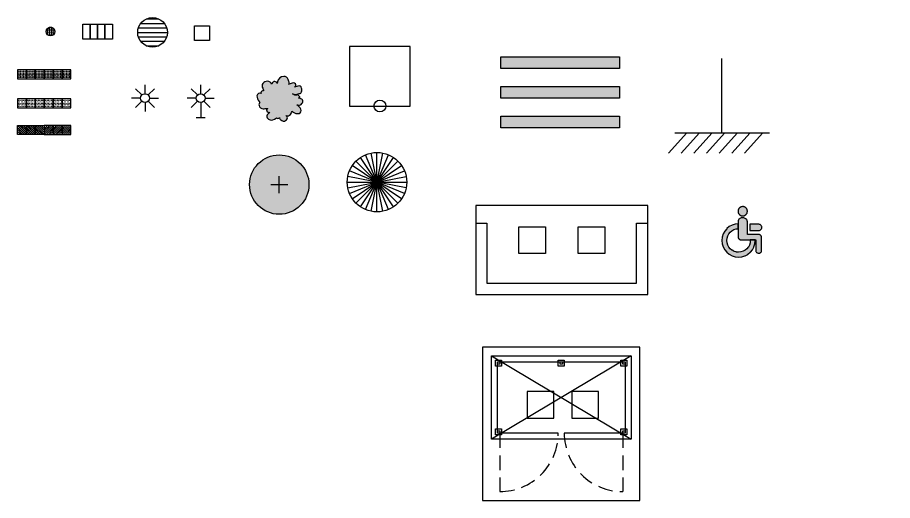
# Model space of a CAD drawing. Header units: millimetres. Extents: x -343 to 256, y -115 to 176.
# Drawn here: x 39.1 to 68.57, y 54.19 to 70.46 of the extents above; entities that cross this region are included whole.
import ezdxf

# ---------------------------------------------------------------- set-up
doc = ezdxf.new("R2010")
doc.units = ezdxf.units.MM
doc.linetypes.add('DASHED', pattern=[0.75, 0.5, -0.25])

# ---------------------------------------------------------------- blocks, each defined once
blk = doc.blocks.new('*U26')
at = {"color": 0, "linetype": 'ByBlock', "lineweight": -2}
for points in [[(-0.25, -0.25), (-0.5, -0.25), (-0.5, 0.25), (-0.25, 0.25)], [(0, -0.25), (-0.25, -0.25), (-0.25, 0.25), (0, 0.25)], [(0.25, -0.25), (0, -0.25), (0, 0.25), (0.25, 0.25)], [(0.5, -0.25), (0.25, -0.25), (0.25, 0.25), (0.5, 0.25)]]:
    blk.add_lwpolyline(points, close=True, dxfattribs=at)
blk = doc.blocks.new('*U30')
at = {"color": 0, "linetype": 'Continuous', "lineweight": -2}
blk.add_line((0, -0.15), (0, 0.15), dxfattribs=at)
blk = doc.blocks.new('*U31')
at = {"color": 0, "linetype": 'ByBlock', "lineweight": -2, "transparency": 16777216}
for p, rotation in [((114205.15, 632600.383), 45.00000000000001), ((114205.574, 632600.383), 315), ((114205.062, 632600.17), 90), ((114205.15, 632599.958), 135), ((114205.362, 632599.87), 180), ((114205.574, 632599.958), 225), ((114205.662, 632600.17), 270)]:
    blk.add_blockref('*U30', p, dxfattribs=dict(at, rotation=rotation))
blk.add_blockref('*U30', (114205.362, 632600.47), dxfattribs=at)
blk = doc.blocks.new('светильник')
at = {"color": 0, "linetype": 'Continuous', "lineweight": -2}
blk.add_circle((0, 0), 0.15, dxfattribs=at)
blk.add_blockref('*U31', (-114205.362, -632600.17), dxfattribs=at)
blk = doc.blocks.new('*U32')
at = {"color": 0, "linetype": 'Continuous', "lineweight": -2}
blk.add_line((0, -0.15), (0, 0.15), dxfattribs=at)
blk = doc.blocks.new('*U33')
at = {"color": 0, "linetype": 'ByBlock', "lineweight": -2, "transparency": 16777216}
for p, rotation in [((114205.15, 632600.383), 45.00000000000001), ((114205.574, 632600.383), 315), ((114205.062, 632600.17), 90), ((114205.15, 632599.958), 135), ((114205.362, 632599.87), 180), ((114205.574, 632599.958), 225), ((114205.662, 632600.17), 270)]:
    blk.add_blockref('*U32', p, dxfattribs=dict(at, rotation=rotation))
blk.add_blockref('*U32', (114205.362, 632600.47), dxfattribs=at)
blk = doc.blocks.new('светильник на опоре')
at = {"color": 0, "linetype": 'Continuous', "lineweight": -2}
for p, q in [((0, 0.5), (0, 0)), ((-0.15, 0), (0.15, 0))]:
    blk.add_line(p, q, dxfattribs=at)
blk.add_circle((0, 0.65), 0.15, dxfattribs=at)
blk.add_blockref('*U33', (-114205.362, -632599.52), dxfattribs=at)
blk = doc.blocks.new('*U140')
at = {"linetype": 'Continuous', "lineweight": -2}
h = blk.add_hatch(color=0, dxfattribs=at)
h.dxf.hatch_style = 1
h.paths.add_polyline_path([(0, 2.4), (4, 2.4), (4, 2), (0, 2)])
h = blk.add_hatch(color=0, dxfattribs=at)
h.dxf.hatch_style = 1
h.paths.add_polyline_path([(0, 1.4), (4, 1.4), (4, 1), (0, 1)])
h = blk.add_hatch(color=0, dxfattribs=at)
h.dxf.hatch_style = 1
h.paths.add_polyline_path([(0, 0.4), (4, 0.4), (4, 0), (0, 0)])
at = {"color": 0, "linetype": 'Continuous', "lineweight": -2}
for points in [[(0, 2.4), (4, 2.4), (4, 2), (0, 2)], [(0, 1.4), (4, 1.4), (4, 1), (0, 1)], [(0, 0.4), (4, 0.4), (4, 0), (0, 0)]]:
    blk.add_lwpolyline(points, close=True, dxfattribs=at)
blk = doc.blocks.new('*U46')
at = {"linetype": 'Continuous', "lineweight": 30, "extrusion": (9.23906e-17, 2.45383e-15, -1)}
blk.add_line((0, 0.001, -276.111), (0, -2.499), dxfattribs=at)
at = {"linetype": 'Continuous', "lineweight": 30, "extrusion": (-9.23906e-17, 2.45383e-15, -1)}
for p, q in [((-1.17, -2.499), (-1.789, -3.192)), ((-1.571, -2.499), (1.615, -2.499)), ((-0.743, -2.499), (-1.363, -3.192)), ((-0.317, -2.499), (-0.936, -3.192)), ((0.109, -2.499), (-0.51, -3.192)), ((0.536, -2.499), (-0.083, -3.192)), ((0.962, -2.499), (0.343, -3.192)), ((1.389, -2.499), (0.769, -3.192))]:
    blk.add_line(p, q, dxfattribs=at)
blk = doc.blocks.new('дренажный приямок')
at = {"lineweight": 9, "ltscale": 100}
h = blk.add_hatch(dxfattribs=at)
h.set_pattern_fill('NET', color=256, scale=0.5)
h.set_pattern_definition([(0, (-78285.195506, -690360.058695), (0, 0.0625), []), (90, (-78285.195506, -690360.058695), (-0.0625, 4e-18), [])])
edge = h.paths.add_edge_path()
edge.add_arc((0.11, -0.102), 0.15, 0, 360)
at = {"ltscale": 100}
blk.add_circle((0.11, -0.102), 0.15, dxfattribs=at)
blk = doc.blocks.new('выпуск')
at = {"color": 0, "linetype": 'Continuous', "lineweight": -2}
for points in [[(-0.423, -0.906, 0, 0, 0), (-0.83, -1.779, 0.25, 0, 0), (-1.083, -2.323, 0, 0, 0)], [(0, -1, 0, 0, 0), (0, -1.963, 0.25, 0, 0), (0, -2.563, 0, 0, 0)], [(0.423, -0.906, 0, 0, 0), (0.83, -1.779, 0.25, 0, 0), (1.083, -2.323, 0, 0, 0)]]:
    blk.add_lwpolyline(points, format="xyseb", dxfattribs=at)
blk = doc.blocks.new('*U51')
h = blk.add_hatch(color=0)
edge = h.paths.add_edge_path()
edge.add_arc((0, 0), 1, 0, 360)
at = {"lineweight": -2}
for p, q in [((-0.2848, 0), (0.2848, 0)), ((0, -0.2848), (0, 0.2848))]:
    blk.add_line(p, q, dxfattribs=at)
blk.add_circle((0, 0), 1, dxfattribs=at)
blk = doc.blocks.new('*U55')
at = {"color": 0, "lineweight": 5, "ltscale": 2}
for p, q in [((0.02, 0.02), (0.28, 0.28)), ((0.02, 0.085), (0.215, 0.28)), ((0.02, 0.15), (0.15, 0.28)), ((0.02, 0.215), (0.085, 0.28)), ((0.085, 0.02), (0.28, 0.215)), ((0.15, 0.02), (0.28, 0.15)), ((0.215, 0.02), (0.28, 0.085)), ((0.32, 0.02), (0.58, 0.28)), ((0.32, 0.085), (0.515, 0.28)), ((0.32, 0.15), (0.45, 0.28)), ((0.32, 0.215), (0.385, 0.28)), ((0.385, 0.02), (0.58, 0.215)), ((0.45, 0.02), (0.58, 0.15)), ((0.515, 0.02), (0.58, 0.085)), ((0.62, 0.02), (0.88, 0.28)), ((0.62, 0.085), (0.815, 0.28)), ((0.62, 0.15), (0.75, 0.28)), ((0.62, 0.215), (0.685, 0.28)), ((0.685, 0.02), (0.88, 0.215)), ((0.75, 0.02), (0.88, 0.15)), ((0.815, 0.02), (0.88, 0.085))]:
    blk.add_line(p, q, dxfattribs=at)
at = {"color": 0, "lineweight": -2, "ltscale": 100}
for points in [[(0.3, 0.3), (0, 0.3), (0, 0), (0.3, 0)], [(0.6, 0.3), (0.3, 0.3), (0.3, 0), (0.6, 0)], [(0.9, 0.3), (0.6, 0.3), (0.6, 0), (0.9, 0)]]:
    blk.add_lwpolyline(points, close=True, dxfattribs=at)
blk = doc.blocks.new('*U54')
at = {"color": 0, "lineweight": -2, "ltscale": 100}
for points in [[(0.3, 0.3), (0, 0.3), (0, 0), (0.3, 0)], [(0.6, 0.3), (0.3, 0.3), (0.3, 0), (0.6, 0)], [(0.9, 0.3), (0.6, 0.3), (0.6, 0), (0.9, 0)], [(1.2, 0.3), (0.9, 0.3), (0.9, 0), (1.2, 0)], [(1.5, 0.3), (1.2, 0.3), (1.2, 0), (1.5, 0)], [(1.8, 0.3), (1.5, 0.3), (1.5, 0), (1.8, 0)]]:
    blk.add_lwpolyline(points, close=True, dxfattribs=at)
at = {"color": 0, "lineweight": 5, "ltscale": 100}
for centre in [(0.025, 0.2), (0.025, 0.1), (0.05, 0.25), (0.05, 0.15), (0.05, 0.05), (0.075, 0.2), (0.075, 0.1), (0.1, 0.25), (0.1, 0.15), (0.1, 0.05), (0.125, 0.2), (0.125, 0.1), (0.15, 0.25), (0.15, 0.15), (0.15, 0.05), (0.175, 0.2), (0.175, 0.1), (0.2, 0.25), (0.2, 0.15), (0.2, 0.05), (0.225, 0.2), (0.225, 0.1), (0.25, 0.25), (0.25, 0.15), (0.25, 0.05), (0.275, 0.2), (0.275, 0.1), (0.325, 0.2), (0.325, 0.1), (0.35, 0.25), (0.35, 0.15), (0.35, 0.05), (0.375, 0.2), (0.375, 0.1), (0.4, 0.25), (0.4, 0.15), (0.4, 0.05), (0.425, 0.2), (0.425, 0.1), (0.45, 0.25), (0.45, 0.15), (0.45, 0.05), (0.475, 0.2), (0.475, 0.1), (0.5, 0.25), (0.5, 0.15), (0.5, 0.05), (0.525, 0.2), (0.525, 0.1), (0.55, 0.25), (0.55, 0.15), (0.55, 0.05), (0.575, 0.2), (0.575, 0.1), (0.625, 0.2), (0.625, 0.1), (0.65, 0.25), (0.65, 0.15), (0.65, 0.05), (0.675, 0.2), (0.675, 0.1), (0.7, 0.25), (0.7, 0.15), (0.7, 0.05), (0.725, 0.2), (0.725, 0.1), (0.75, 0.25), (0.75, 0.15), (0.75, 0.05), (0.775, 0.2), (0.775, 0.1), (0.8, 0.25), (0.8, 0.15), (0.8, 0.05), (0.825, 0.2), (0.825, 0.1), (0.85, 0.25), (0.85, 0.15), (0.85, 0.05), (0.875, 0.2), (0.875, 0.1), (0.925, 0.2), (0.925, 0.1), (0.95, 0.25), (0.95, 0.15), (0.95, 0.05), (0.975, 0.2), (0.975, 0.1), (1, 0.25), (1, 0.15), (1, 0.05), (1.025, 0.2), (1.025, 0.1), (1.05, 0.25), (1.05, 0.15), (1.05, 0.05), (1.075, 0.2), (1.075, 0.1), (1.1, 0.25), (1.1, 0.15), (1.1, 0.05), (1.125, 0.2), (1.125, 0.1), (1.15, 0.25), (1.15, 0.15), (1.15, 0.05), (1.175, 0.2), (1.175, 0.1), (1.225, 0.2), (1.225, 0.1), (1.25, 0.25), (1.25, 0.15), (1.25, 0.05), (1.275, 0.2), (1.275, 0.1), (1.3, 0.25), (1.3, 0.15), (1.3, 0.05), (1.325, 0.2), (1.325, 0.1), (1.35, 0.25), (1.35, 0.15), (1.35, 0.05), (1.375, 0.2), (1.375, 0.1), (1.4, 0.25), (1.4, 0.15), (1.4, 0.05), (1.425, 0.2), (1.425, 0.1), (1.45, 0.25), (1.45, 0.15), (1.45, 0.05), (1.475, 0.2), (1.475, 0.1), (1.525, 0.2), (1.525, 0.1), (1.55, 0.25), (1.55, 0.15), (1.55, 0.05), (1.575, 0.2), (1.575, 0.1), (1.6, 0.25), (1.6, 0.15), (1.6, 0.05), (1.625, 0.2), (1.625, 0.1), (1.65, 0.25), (1.65, 0.15), (1.65, 0.05), (1.675, 0.2), (1.675, 0.1), (1.7, 0.25), (1.7, 0.15), (1.7, 0.05), (1.725, 0.2), (1.725, 0.1), (1.75, 0.25), (1.75, 0.15), (1.75, 0.05), (1.775, 0.2), (1.775, 0.1)]:
    blk.add_circle(centre, 0.005, dxfattribs=at)
blk = doc.blocks.new('*U56')
at = {"color": 0, "lineweight": 5, "ltscale": 2}
for p, q in [((-0.62, 0.02), (-0.88, 0.28)), ((-0.685, 0.02), (-0.88, 0.215)), ((-0.75, 0.02), (-0.88, 0.15)), ((-0.815, 0.02), (-0.88, 0.085)), ((-0.62, 0.085), (-0.815, 0.28)), ((-0.62, 0.15), (-0.75, 0.28)), ((-0.62, 0.215), (-0.685, 0.28)), ((-0.32, 0.02), (-0.58, 0.28)), ((-0.385, 0.02), (-0.58, 0.215)), ((-0.45, 0.02), (-0.58, 0.15)), ((-0.515, 0.02), (-0.58, 0.085)), ((-0.32, 0.085), (-0.515, 0.28)), ((-0.32, 0.15), (-0.45, 0.28)), ((-0.32, 0.215), (-0.385, 0.28)), ((-0.02, 0.02), (-0.28, 0.28)), ((-0.085, 0.02), (-0.28, 0.215)), ((-0.15, 0.02), (-0.28, 0.15)), ((-0.215, 0.02), (-0.28, 0.085)), ((-0.02, 0.085), (-0.215, 0.28)), ((-0.02, 0.15), (-0.15, 0.28)), ((-0.02, 0.215), (-0.085, 0.28))]:
    blk.add_line(p, q, dxfattribs=at)
at = {"color": 0, "lineweight": -2, "ltscale": 100}
for points in [[(-0.9, 0.3), (-0.6, 0.3), (-0.6, 0), (-0.9, 0)], [(-0.6, 0.3), (-0.3, 0.3), (-0.3, 0), (-0.6, 0)], [(-0.3, 0.3), (0, 0.3), (0, 0), (-0.3, 0)]]:
    blk.add_lwpolyline(points, close=True, dxfattribs=at)
blk = doc.blocks.new('*U58')
at = {"color": 0, "lineweight": -2, "ltscale": 100}
for points in [[(0.3, 0.3), (0, 0.3), (0, 0), (0.3, 0)], [(0.6, 0.3), (0.3, 0.3), (0.3, 0), (0.6, 0)], [(0.9, 0.3), (0.6, 0.3), (0.6, 0), (0.9, 0)], [(1.2, 0.3), (0.9, 0.3), (0.9, 0), (1.2, 0)], [(1.5, 0.3), (1.2, 0.3), (1.2, 0), (1.5, 0)], [(1.8, 0.3), (1.5, 0.3), (1.5, 0), (1.8, 0)]]:
    blk.add_lwpolyline(points, close=True, dxfattribs=at)
at = {"color": 0, "lineweight": 5, "ltscale": 100}
for centre in [(0.05, 0.25), (0.05, 0.2), (0.05, 0.15), (0.05, 0.1), (0.05, 0.05), (0.1, 0.25), (0.1, 0.2), (0.1, 0.15), (0.1, 0.1), (0.1, 0.05), (0.15, 0.25), (0.15, 0.2), (0.15, 0.15), (0.15, 0.1), (0.15, 0.05), (0.2, 0.25), (0.2, 0.2), (0.2, 0.15), (0.2, 0.1), (0.2, 0.05), (0.25, 0.25), (0.25, 0.2), (0.25, 0.15), (0.25, 0.1), (0.25, 0.05), (0.35, 0.25), (0.35, 0.2), (0.35, 0.15), (0.35, 0.1), (0.35, 0.05), (0.4, 0.25), (0.4, 0.2), (0.4, 0.15), (0.4, 0.1), (0.4, 0.05), (0.45, 0.25), (0.45, 0.2), (0.45, 0.15), (0.45, 0.1), (0.45, 0.05), (0.5, 0.25), (0.5, 0.2), (0.5, 0.15), (0.5, 0.1), (0.5, 0.05), (0.55, 0.25), (0.55, 0.2), (0.55, 0.15), (0.55, 0.1), (0.55, 0.05), (0.65, 0.25), (0.65, 0.2), (0.65, 0.15), (0.65, 0.1), (0.65, 0.05), (0.7, 0.25), (0.7, 0.2), (0.7, 0.15), (0.7, 0.1), (0.7, 0.05), (0.75, 0.25), (0.75, 0.2), (0.75, 0.15), (0.75, 0.1), (0.75, 0.05), (0.8, 0.25), (0.8, 0.2), (0.8, 0.15), (0.8, 0.1), (0.8, 0.05), (0.85, 0.25), (0.85, 0.2), (0.85, 0.15), (0.85, 0.1), (0.85, 0.05), (0.95, 0.25), (0.95, 0.2), (0.95, 0.15), (0.95, 0.1), (0.95, 0.05), (1, 0.25), (1, 0.2), (1, 0.15), (1, 0.1), (1, 0.05), (1.05, 0.25), (1.05, 0.2), (1.05, 0.15), (1.05, 0.1), (1.05, 0.05), (1.1, 0.25), (1.1, 0.2), (1.1, 0.15), (1.1, 0.1), (1.1, 0.05), (1.15, 0.25), (1.15, 0.2), (1.15, 0.15), (1.15, 0.1), (1.15, 0.05), (1.25, 0.25), (1.25, 0.2), (1.25, 0.15), (1.25, 0.1), (1.25, 0.05), (1.3, 0.25), (1.3, 0.2), (1.3, 0.15), (1.3, 0.1), (1.3, 0.05), (1.35, 0.25), (1.35, 0.2), (1.35, 0.15), (1.35, 0.1), (1.35, 0.05), (1.4, 0.25), (1.4, 0.2), (1.4, 0.15), (1.4, 0.1), (1.4, 0.05), (1.45, 0.25), (1.45, 0.2), (1.45, 0.15), (1.45, 0.1), (1.45, 0.05), (1.55, 0.25), (1.55, 0.2), (1.55, 0.15), (1.55, 0.1), (1.55, 0.05), (1.6, 0.25), (1.6, 0.2), (1.6, 0.15), (1.6, 0.1), (1.6, 0.05), (1.65, 0.25), (1.65, 0.2), (1.65, 0.15), (1.65, 0.1), (1.65, 0.05), (1.7, 0.25), (1.7, 0.2), (1.7, 0.15), (1.7, 0.1), (1.7, 0.05), (1.75, 0.25), (1.75, 0.2), (1.75, 0.15), (1.75, 0.1), (1.75, 0.05)]:
    blk.add_circle(centre, 0.00791, dxfattribs=at)
blk = doc.blocks.new('*U60')
at = {"color": 0, "linetype": 'Continuous', "lineweight": -3}
for p, q in [((0.383, -0.924), (-0.383, 0.924)), ((-0.383, -0.924), (0.383, 0.924)), ((0.195, -0.981), (-0.195, 0.981)), ((-0.195, -0.981), (0.195, 0.981)), ((0, -1), (0, 1)), ((-0.707, -0.707), (0.707, 0.707)), ((0.707, -0.707), (-0.707, 0.707)), ((-0.556, -0.831), (0.556, 0.831)), ((0.556, -0.831), (-0.556, 0.831)), ((-0.924, -0.383), (0.924, 0.383)), ((0.924, -0.383), (-0.924, 0.383)), ((0.831, -0.556), (-0.831, 0.556)), ((-0.831, -0.556), (0.831, 0.556)), ((-0.981, -0.195), (0.981, 0.195)), ((0.981, -0.195), (-0.981, 0.195)), ((-1, 0), (1, 0))]:
    blk.add_line(p, q, dxfattribs=at)
at = {"lineweight": -2}
for p, q in [((-0.285, 0), (0.285, 0)), ((0, -0.285), (0, 0.285))]:
    blk.add_line(p, q, dxfattribs=at)
at = {"color": 0, "linetype": 'Continuous', "lineweight": -3}
blk.add_circle((0, 0), 1, dxfattribs=at)
blk = doc.blocks.new('поглощающий колодец')
at = {"color": 0, "linetype": 'ByBlock', "lineweight": -2, "ltscale": 0.5}
for p, q in [((-0.4, 0.3), (0.4, 0.3)), ((-0.218, 0.45), (0.218, 0.45)), ((-0.5, 0), (0.5, 0)), ((-0.477, 0.15), (0.477, 0.15)), ((-0.477, -0.15), (0.477, -0.15)), ((-0.4, -0.3), (0.4, -0.3)), ((-0.218, -0.45), (0.218, -0.45))]:
    blk.add_line(p, q, dxfattribs=at)
blk.add_circle((0, 0), 0.5, dxfattribs=at)
blk = doc.blocks.new('*U81')
at = {"color": 0, "linetype": 'ByBlock', "lineweight": -2, "ltscale": 0.5}
blk.add_lwpolyline([(0, 0.25), (0.5, 0.25), (0.5, -0.25), (0, -0.25)], close=True, dxfattribs=at)
blk = doc.blocks.new('*U145')
at = {"color": 0, "linetype": 'ByBlock', "lineweight": -2, "ltscale": 0.5}
for points in [[(0, 0), (5.8, 0), (5.8, 3), (0, 3)], [(1.45, 2.28), (2.35, 2.28), (2.35, 1.38), (1.45, 1.38)], [(3.45, 2.28), (4.35, 2.28), (4.35, 1.38), (3.45, 1.38)]]:
    blk.add_lwpolyline(points, close=True, dxfattribs=at)
blk.add_lwpolyline([(0, 2.4), (0.38, 2.4), (0.38, 0.38), (5.42, 0.38), (5.42, 2.4), (5.8, 2.4)], dxfattribs=at)
blk = doc.blocks.new('пмк_тип2')
at = {"color": 0, "linetype": 'ByBlock', "lineweight": -2, "ltscale": 0.5}
for p, q in [((0.3, -0.3), (5, -3.1)), ((5, -0.3), (0.3, -3.1))]:
    blk.add_line(p, q, dxfattribs=at)
for points in [[(0, -5.17), (5.3, -5.17), (5.3, 0), (0, 0)], [(0.3, -0.3), (5, -0.3), (5, -3.1), (0.3, -3.1)], [(0.44, -0.44), (0.64, -0.44), (0.64, -0.64), (0.44, -0.64)], [(0.5, -0.5), (0.58, -0.5), (0.58, -0.58), (0.5, -0.58)], [(2.55, -0.44), (2.75, -0.44), (2.75, -0.64), (2.55, -0.64)], [(2.61, -0.5), (2.69, -0.5), (2.69, -0.58), (2.61, -0.58)], [(4.66, -0.44), (4.86, -0.44), (4.86, -0.64), (4.66, -0.64)], [(4.72, -0.5), (4.8, -0.5), (4.8, -0.58), (4.72, -0.58)], [(1.5, -2.4), (2.4, -2.4), (2.4, -1.5), (1.5, -1.5)], [(3, -2.4), (3.9, -2.4), (3.9, -1.5), (3, -1.5)], [(0.44, -2.76), (0.64, -2.76), (0.64, -2.96), (0.44, -2.96)], [(0.5, -2.82), (0.58, -2.82), (0.58, -2.9), (0.5, -2.9)], [(4.66, -2.76), (4.86, -2.76), (4.86, -2.96), (4.66, -2.96)], [(4.72, -2.82), (4.8, -2.82), (4.8, -2.9), (4.72, -2.9)]]:
    blk.add_lwpolyline(points, close=True, dxfattribs=at)
blk.add_lwpolyline([(2.55, -2.9), (0.5, -2.9), (0.5, -0.5), (4.8, -0.5), (4.8, -2.9), (2.75, -2.9)], dxfattribs=at)
at = {"color": 0, "linetype": 'DASHED', "lineweight": -2}
for points in [[(0.58, -2.9), (0.58, -4.87, 0.414214), (2.55, -2.9)], [(4.72, -2.9), (4.72, -4.87, -0.414214), (2.75, -2.9)]]:
    blk.add_lwpolyline(points, format="xyb", dxfattribs=at)
blk = doc.blocks.new('*U91')
h = blk.add_hatch(color=0)
edge = h.paths.add_edge_path()
edge.add_arc((-0.192, 0.493), 0.0921, 17.4609, 160.3218)
edge.add_line((-0.279, 0.524), (-0.29, 0.494))
edge.add_arc((-0.448, 0.418), 0.176, 25.7343, 145.1861)
edge.add_arc((-0.478, 0.438), 0.14, 145.1861, 214.8139)
edge.add_arc((-0.69, 0.291), 0.118, 0, 34.8139, ccw=False)
edge.add_line((-0.572, 0.291), (-0.572, 0.271))
edge.add_arc((-0.591, 0.209), 0.0651, 73.3817, 184.3857)
edge.add_line((-0.656, 0.204), (-0.654, 0.184))
edge.add_arc((-0.697, 0.1), 0.0937, 62.5961, 175.8303)
edge.add_arc((-0.545, 0.089), 0.246, 175.8303, 226.0541)
edge.add_line((-0.716, -0.088), (-0.69, -0.112))
edge.add_arc((-0.598, -0.198), 0.126, 137.2274, 192.0254)
edge.add_arc((-0.584, -0.195), 0.14, 192.0254, 270)
edge.add_line((-0.584, -0.336), (-0.575, -0.336))
edge.add_arc((-0.499, -0.648), 0.321, 82.6559, 103.7933, ccw=False)
edge.add_line((-0.458, -0.329), (-0.426, -0.333))
edge.add_arc((-0.431, -0.369), 0.0366, 82.1627, 177.017)
edge.add_arc((-0.382, -0.372), 0.086, 177.017, 270)
edge.add_line((-0.382, -0.458), (-0.354, -0.458))
edge.add_line((-0.354, -0.458), (-0.403, -0.487))
edge.add_arc((-0.335, -0.586), 0.12, 124.1947, 251.1344)
edge.add_arc((-0.301, -0.487), 0.225, 251.1344, 313.3591)
edge.add_line((-0.147, -0.65), (-0.13, -0.635))
edge.add_arc((-0.082, -0.599), 0.0598, 216.4403, 323.5597)
edge.add_line((-0.034, -0.635), (-0.026, -0.623))
edge.add_arc((0.052, -0.64), 0.0798, 168.2455, 237.579)
edge.add_line((0.01, -0.707), (0.048, -0.732))
edge.add_arc((0.111, -0.614), 0.133, 241.8682, 317.1678)
edge.add_arc((0.142, -0.642), 0.0915, 317.1678, 402.8322)
edge.add_line((0.209, -0.58), (0.194, -0.565))
edge.add_arc((0.239, -0.469), 0.106, 245.1668, 309.9469)
edge.add_arc((0.124, -0.332), 0.284, 309.9469, 340.2702)
edge.add_line((0.392, -0.428), (0.398, -0.41))
edge.add_arc((0.572, -0.269), 0.224, 219.0526, 270)
edge.add_line((0.572, -0.493), (0.593, -0.493))
edge.add_arc((0.604, -0.403), 0.0902, 263.3305, 366.6372)
edge.add_arc((0.471, -0.419), 0.224, 6.6372, 55.8112)
edge.add_line((0.597, -0.233), (0.552, -0.203))
edge.add_arc((0.612, -0.077), 0.14, 244.7122, 349.2595)
edge.add_arc((0.655, -0.085), 0.097, 349.2595, 428.9928)
edge.add_line((0.689, 0.006), (0.613, 0.035))
edge.add_arc((0.624, 0.058), 0.0256, 244.0011, 375.1232)
edge.add_arc((0.561, 0.041), 0.0907, 15.1232, 104.2916)
edge.add_arc((0.512, 0.234), 0.108, 232.4709, 284.2916, ccw=False)
edge.add_line((0.446, 0.148), (0.412, 0.175))
edge.add_arc((0.507, 0.343), 0.193, 240.4594, 286.4099)
edge.add_line((0.562, 0.158), (0.632, 0.179))
edge.add_arc((0.628, 0.27), 0.0912, 272.4463, 342.6958)
edge.add_arc((0.519, 0.304), 0.206, 342.6958, 377.3042)
edge.add_arc((0.617, 0.334), 0.104, 17.3042, 106.7561)
edge.add_line((0.587, 0.433), (0.471, 0.398))
edge.add_arc((0.456, 0.464), 0.0675, 282.2453, 398.8475)
edge.add_arc((0.445, 0.455), 0.0817, 38.8475, 98.6461)
edge.add_arc((0.503, 0.073), 0.469, 98.6461, 116.1588)
edge.add_line((0.297, 0.494), (0.273, 0.482))
edge.add_arc((0.205, 0.546), 0.0935, 316.3822, 386.9546)
edge.add_arc((0.703, 0.8), 0.465, 198.4689, 206.9546, ccw=False)
edge.add_arc((0.116, 0.604), 0.153, 18.4689, 90.0909)
edge.add_arc((0.116, 0.541), 0.216, 90.0909, 172.0804)
edge.add_line((-0.098, 0.571), (-0.105, 0.52))
at = {"linetype": 'Continuous', "lineweight": -2}
blk.add_lwpolyline([(-0.105, 0.52, 0.718976), (-0.279, 0.524), (-0.29, 0.494, 0.574165), (-0.593, 0.518, 0.313514), (-0.593, 0.359, -0.153084), (-0.572, 0.291), (-0.572, 0.271, 0.526148), (-0.656, 0.204), (-0.654, 0.184, 0.538637), (-0.791, 0.107, 0.222719), (-0.716, -0.088), (-0.69, -0.112, 0.243764), (-0.721, -0.225, 0.353994), (-0.584, -0.336), (-0.575, -0.336, -0.092492), (-0.458, -0.329), (-0.426, -0.333, 0.439252), (-0.468, -0.367, 0.429546), (-0.382, -0.458), (-0.354, -0.458), (-0.403, -0.487, 0.618455), (-0.374, -0.7, 0.278381), (-0.147, -0.65), (-0.13, -0.635, 0.504694), (-0.034, -0.635), (-0.026, -0.623, 0.312105), (0.01, -0.707), (0.048, -0.732, 0.340913), (0.209, -0.705, 0.39222), (0.209, -0.58), (0.194, -0.565, 0.290433), (0.307, -0.55, 0.133088), (0.392, -0.428), (0.398, -0.41, 0.226036), (0.572, -0.493), (0.593, -0.493, 0.483993), (0.693, -0.393, 0.217916), (0.597, -0.233), (0.552, -0.203, 0.490692), (0.75, -0.103, 0.362653), (0.689, 0.006), (0.613, 0.035, 0.643975), (0.649, 0.065, 0.409969), (0.539, 0.129, -0.230044), (0.446, 0.148), (0.412, 0.175, 0.203227), (0.562, 0.158), (0.632, 0.179, 0.316496), (0.715, 0.243, 0.152166), (0.715, 0.365, 0.411415), (0.587, 0.433), (0.471, 0.398, 0.557749), (0.509, 0.507, 0.267008), (0.433, 0.536, 0.076563), (0.297, 0.494), (0.273, 0.482, 0.318047), (0.288, 0.589, -0.037043), (0.262, 0.652, 0.323097), (0.116, 0.757, 0.373833), (-0.098, 0.571)], format="xyb", close=True, dxfattribs=at)
blk = doc.blocks.new('пандус тротуара')
at = {"color": 0, "linetype": 'Continuous', "lineweight": -3}
blk.add_lwpolyline([(1.025, 0, 0, 0, 0), (1.025, 1.1, 0.5, 0, 0), (1.025, 1.899, 0, 0, 0)], format="xyseb", dxfattribs=at)
at = {"lineweight": -2, "ltscale": 2}
blk.add_lwpolyline([(2.049, 0), (2.049, 1.999), (0, 1.999), (0, 0)], close=True, dxfattribs=at)
at = {"color": 0, "linetype": 'ByBlock', "ltscale": 0.5}
blk.add_circle((1.025, 0), 0.2, dxfattribs=at)
blk = doc.blocks.new('мгн разметка')
at = {"linetype": 'ByBlock', "lineweight": -2, "ltscale": 0.5}
h = blk.add_hatch(color=0, dxfattribs=at)
h.dxf.hatch_style = 1
h.paths.add_polyline_path([(0.366, 0.494), (0.366, 0.492), (0.366, 0.487), (0.366, 0.479), (0.366, 0.469), (0.366, 0.46), (0.366, 0.446), (0.366, 0.431), (0.366, 0.415), (0.366, 0.399), (0.366, 0.386), (0.366, 0.369), (0.366, 0.353), (0.366, 0.337), (0.366, 0.322), (0.366, 0.312), (0.366, 0.301), (0.366, 0.291), (0.366, 0.284), (0.366, 0.28), (0.366, 0.279), (0.381, 0.279), (0.396, 0.279), (0.412, 0.279), (0.426, 0.279), (0.437, 0.279), (0.452, 0.279), (0.467, 0.279), (0.481, 0.279), (0.495, 0.279), (0.506, 0.279), (0.52, 0.279), (0.535, 0.279), (0.549, 0.279), (0.564, 0.279), (0.575, 0.279), (0.59, 0.279), (0.604, 0.279), (0.62, 0.279), (0.635, 0.279), (0.647, 0.279), (0.671, 0.28), (0.693, 0.285), (0.713, 0.293), (0.729, 0.303), (0.74, 0.312), (0.751, 0.326), (0.76, 0.341), (0.766, 0.357), (0.77, 0.373), (0.771, 0.386), (0.769, 0.403), (0.765, 0.42), (0.758, 0.435), (0.749, 0.45), (0.74, 0.46), (0.725, 0.472), (0.708, 0.481), (0.688, 0.488), (0.665, 0.493), (0.647, 0.494), (0.644, 0.494), (0.638, 0.494), (0.628, 0.494), (0.614, 0.494), (0.603, 0.494), (0.585, 0.494), (0.565, 0.494), (0.545, 0.494), (0.523, 0.494), (0.506, 0.494), (0.484, 0.494), (0.462, 0.494), (0.442, 0.494), (0.423, 0.494), (0.41, 0.494), (0.394, 0.494), (0.382, 0.494), (0.372, 0.494), (0.367, 0.494)])
h.paths.add_polyline_path([(0.382, -0.035), (0.382, -0.041), (0.382, -0.041), (0.382, -0.047), (0.382, -0.047), (0.382, -0.052), (0.382, -0.052), (0.382, -0.052), (0.382, -0.052), (0.382, -0.052), (0.382, -0.052), (0.382, -0.052), (0.382, -0.052), (0.382, -0.052), (0.382, -0.052), (0.382, -0.052), (0.382, -0.052), (0.382, -0.052), (0.382, -0.052), (0.382, -0.052), (0.382, -0.052), (0.374, -0.13), (0.374, -0.132), (0.351, -0.205), (0.351, -0.206), (0.315, -0.272), (0.314, -0.273), (0.267, -0.331), (0.266, -0.332), (0.208, -0.38), (0.207, -0.38), (0.141, -0.417), (0.14, -0.417), (0.067, -0.44), (0.065, -0.44), (-0.013, -0.448), (-0.014, -0.448), (-0.014, -0.448), (-0.014, -0.448), (-0.014, -0.448), (-0.014, -0.448), (-0.014, -0.448), (-0.014, -0.448), (-0.014, -0.448), (-0.093, -0.441), (-0.094, -0.44), (-0.167, -0.418), (-0.168, -0.417), (-0.235, -0.381), (-0.236, -0.38), (-0.294, -0.333), (-0.295, -0.332), (-0.342, -0.274), (-0.343, -0.273), (-0.379, -0.207), (-0.38, -0.206), (-0.403, -0.133), (-0.403, -0.131), (-0.411, -0.053), (-0.411, -0.052), (-0.403, 0.027), (-0.403, 0.028), (-0.38, 0.101), (-0.38, 0.102), (-0.344, 0.168), (-0.343, 0.17), (-0.296, 0.227), (-0.295, 0.228), (-0.237, 0.276), (-0.236, 0.277), (-0.17, 0.313), (-0.168, 0.314), (-0.096, 0.336), (-0.094, 0.337), (-0.031, 0.343), (-0.031, 0.508), (-0.125, 0.499), (-0.127, 0.499), (-0.231, 0.467), (-0.233, 0.466), (-0.327, 0.415), (-0.328, 0.414), (-0.41, 0.347), (-0.411, 0.345), (-0.479, 0.264), (-0.48, 0.262), (-0.531, 0.168), (-0.532, 0.167), (-0.564, 0.063), (-0.565, 0.061), (-0.576, -0.05), (-0.576, -0.052), (-0.565, -0.163), (-0.565, -0.165), (-0.533, -0.268), (-0.532, -0.27), (-0.481, -0.364), (-0.48, -0.366), (-0.413, -0.447), (-0.411, -0.449), (-0.33, -0.516), (-0.328, -0.517), (-0.235, -0.569), (-0.233, -0.569), (-0.129, -0.602), (-0.127, -0.602), (-0.017, -0.614), (-0.014, -0.614), (-0.014, -0.614), (-0.014, -0.614), (-0.014, -0.614), (-0.014, -0.614), (-0.014, -0.614), (-0.014, -0.614), (-0.014, -0.614), (0.097, -0.603), (0.099, -0.602), (0.202, -0.57), (0.204, -0.569), (0.298, -0.519), (0.299, -0.517), (0.381, -0.45), (0.383, -0.449), (0.45, -0.367), (0.451, -0.366), (0.502, -0.272), (0.503, -0.27), (0.536, -0.167), (0.536, -0.165), (0.547, -0.054), (0.547, -0.052), (0.547, -0.052), (0.547, -0.052), (0.547, -0.052), (0.547, -0.052), (0.547, -0.052), (0.547, -0.052), (0.547, -0.052), (0.547, -0.052), (0.547, -0.052), (0.547, -0.052), (0.547, -0.052), (0.547, -0.052), (0.547, -0.052), (0.547, -0.052), (0.547, -0.042), (0.547, -0.042), (0.547, -0.035)])
h.paths.add_polyline_path([(0.283, 0.147), (0.283, 0.172), (0.283, 0.196), (0.283, 0.221), (0.283, 0.246), (0.283, 0.254), (0.283, 0.279), (0.283, 0.304), (0.283, 0.329), (0.283, 0.354), (0.283, 0.361), (0.283, 0.386), (0.283, 0.411), (0.283, 0.436), (0.283, 0.461), (0.283, 0.469), (0.283, 0.494), (0.283, 0.519), (0.283, 0.544), (0.283, 0.569), (0.283, 0.576), (0.28, 0.606), (0.271, 0.632), (0.258, 0.655), (0.24, 0.674), (0.234, 0.678), (0.212, 0.692), (0.188, 0.703), (0.161, 0.709), (0.134, 0.712), (0.126, 0.713), (0.099, 0.711), (0.072, 0.705), (0.047, 0.696), (0.024, 0.683), (0.018, 0.678), (-0.001, 0.661), (-0.016, 0.639), (-0.026, 0.614), (-0.031, 0.586), (-0.031, 0.576), (-0.031, 0.547), (-0.031, 0.519), (-0.031, 0.49), (-0.031, 0.461), (-0.031, 0.452), (-0.031, 0.423), (-0.031, 0.395), (-0.031, 0.366), (-0.031, 0.337), (-0.031, 0.328), (-0.031, 0.299), (-0.031, 0.271), (-0.031, 0.242), (-0.031, 0.213), (-0.031, 0.204), (-0.031, 0.176), (-0.031, 0.147), (-0.031, 0.118), (-0.031, 0.089), (-0.031, 0.08), (-0.03, 0.069), (-0.029, 0.058), (-0.027, 0.048), (-0.023, 0.037), (-0.022, 0.034), (-0.018, 0.025), (-0.013, 0.016), (-0.007, 0.008), (0, 0), (0.002, -0.002), (0.01, -0.009), (0.018, -0.015), (0.027, -0.021), (0.036, -0.025), (0.039, -0.026), (0.049, -0.03), (0.059, -0.033), (0.07, -0.034), (0.081, -0.035), (0.085, -0.035), (0.089, -0.035), (0.103, -0.035), (0.123, -0.035), (0.15, -0.035), (0.16, -0.035), (0.193, -0.035), (0.231, -0.035), (0.27, -0.035), (0.312, -0.035), (0.324, -0.035), (0.366, -0.035), (0.406, -0.035), (0.445, -0.035), (0.479, -0.035), (0.489, -0.035), (0.518, -0.035), (0.541, -0.035), (0.556, -0.035), (0.564, -0.035), (0.564, -0.035), (0.564, -0.055), (0.564, -0.076), (0.564, -0.096), (0.564, -0.116), (0.564, -0.122), (0.564, -0.142), (0.564, -0.162), (0.564, -0.183), (0.564, -0.203), (0.564, -0.209), (0.564, -0.229), (0.564, -0.249), (0.564, -0.269), (0.564, -0.289), (0.564, -0.296), (0.564, -0.316), (0.564, -0.336), (0.564, -0.356), (0.564, -0.376), (0.564, -0.382), (0.566, -0.404), (0.571, -0.423), (0.58, -0.439), (0.591, -0.453), (0.595, -0.457), (0.609, -0.467), (0.624, -0.474), (0.641, -0.479), (0.658, -0.481), (0.663, -0.481), (0.68, -0.48), (0.697, -0.476), (0.713, -0.469), (0.727, -0.46), (0.731, -0.457), (0.743, -0.444), (0.753, -0.428), (0.759, -0.41), (0.762, -0.389), (0.762, -0.382), (0.762, -0.358), (0.762, -0.334), (0.762, -0.31), (0.762, -0.286), (0.762, -0.279), (0.762, -0.255), (0.762, -0.231), (0.762, -0.207), (0.762, -0.183), (0.762, -0.176), (0.762, -0.152), (0.762, -0.128), (0.762, -0.104), (0.762, -0.08), (0.762, -0.072), (0.762, -0.048), (0.762, -0.024), (0.762, 0), (0.762, 0.024), (0.762, 0.031), (0.762, 0.042), (0.761, 0.053), (0.759, 0.064), (0.757, 0.074), (0.756, 0.077), (0.753, 0.086), (0.749, 0.095), (0.744, 0.104), (0.739, 0.111), (0.738, 0.113), (0.731, 0.12), (0.725, 0.127), (0.717, 0.132), (0.709, 0.137), (0.707, 0.138), (0.698, 0.141), (0.688, 0.144), (0.678, 0.146), (0.667, 0.147), (0.663, 0.147), (0.659, 0.147), (0.649, 0.147), (0.632, 0.147), (0.611, 0.147), (0.604, 0.147), (0.577, 0.147), (0.548, 0.147), (0.516, 0.147), (0.483, 0.147), (0.473, 0.147), (0.44, 0.147), (0.408, 0.147), (0.378, 0.147), (0.35, 0.147), (0.342, 0.147), (0.32, 0.147), (0.302, 0.147), (0.289, 0.147), (0.283, 0.147)])
h.paths.add_polyline_path([(0.126, 1.088), (0.113, 1.088), (0.099, 1.086), (0.087, 1.083), (0.074, 1.08), (0.065, 1.076), (0.053, 1.071), (0.042, 1.064), (0.032, 1.057), (0.022, 1.049), (0.015, 1.042), (0.007, 1.033), (-0.001, 1.023), (-0.008, 1.012), (-0.015, 1.001), (-0.019, 0.992), (-0.023, 0.98), (-0.027, 0.968), (-0.029, 0.955), (-0.031, 0.942), (-0.031, 0.931), (-0.03, 0.918), (-0.029, 0.905), (-0.026, 0.892), (-0.022, 0.879), (-0.019, 0.87), (-0.013, 0.859), (-0.007, 0.848), (0.001, 0.837), (0.009, 0.827), (0.015, 0.821), (0.024, 0.812), (0.034, 0.804), (0.045, 0.797), (0.056, 0.791), (0.065, 0.787), (0.077, 0.782), (0.09, 0.779), (0.103, 0.776), (0.116, 0.775), (0.126, 0.774), (0.14, 0.775), (0.153, 0.777), (0.166, 0.78), (0.178, 0.783), (0.187, 0.787), (0.199, 0.792), (0.21, 0.799), (0.22, 0.806), (0.23, 0.814), (0.237, 0.821), (0.246, 0.83), (0.253, 0.84), (0.26, 0.851), (0.267, 0.862), (0.271, 0.87), (0.275, 0.883), (0.279, 0.895), (0.281, 0.908), (0.283, 0.921), (0.283, 0.931), (0.282, 0.945), (0.281, 0.958), (0.278, 0.971), (0.274, 0.983), (0.271, 0.992), (0.265, 1.004), (0.259, 1.015), (0.252, 1.026), (0.244, 1.035), (0.237, 1.042), (0.228, 1.051), (0.218, 1.059), (0.207, 1.066), (0.196, 1.072), (0.187, 1.076), (0.175, 1.081), (0.162, 1.084), (0.15, 1.087), (0.136, 1.088)])
at = {"color": 0, "linetype": 'ByBlock', "lineweight": -2}
for points in [[(0.126, 1.088), (0.113, 1.088), (0.099, 1.086), (0.087, 1.083), (0.074, 1.08), (0.065, 1.076), (0.053, 1.071), (0.042, 1.064), (0.032, 1.057), (0.022, 1.049), (0.015, 1.042), (0.007, 1.033), (-0.001, 1.023), (-0.008, 1.012), (-0.015, 1.001), (-0.019, 0.992), (-0.023, 0.98), (-0.027, 0.968), (-0.029, 0.955), (-0.031, 0.942), (-0.031, 0.931), (-0.03, 0.918), (-0.029, 0.905), (-0.026, 0.892), (-0.022, 0.879), (-0.019, 0.87), (-0.013, 0.859), (-0.007, 0.848), (0.001, 0.837), (0.009, 0.827), (0.015, 0.821), (0.024, 0.812), (0.034, 0.804), (0.045, 0.797), (0.056, 0.791), (0.065, 0.787), (0.077, 0.782), (0.09, 0.779), (0.103, 0.776), (0.116, 0.775), (0.126, 0.774), (0.14, 0.775), (0.153, 0.777), (0.166, 0.78), (0.178, 0.783), (0.187, 0.787), (0.199, 0.792), (0.21, 0.799), (0.22, 0.806), (0.23, 0.814), (0.237, 0.821), (0.246, 0.83), (0.253, 0.84), (0.26, 0.851), (0.267, 0.862), (0.271, 0.87), (0.275, 0.883), (0.279, 0.895), (0.281, 0.908), (0.283, 0.921), (0.283, 0.931), (0.282, 0.945), (0.281, 0.958), (0.278, 0.971), (0.274, 0.983), (0.271, 0.992), (0.265, 1.004), (0.259, 1.015), (0.252, 1.026), (0.244, 1.035), (0.237, 1.042), (0.228, 1.051), (0.218, 1.059), (0.207, 1.066), (0.196, 1.072), (0.187, 1.076), (0.175, 1.081), (0.162, 1.084), (0.15, 1.087), (0.136, 1.088)], [(0.283, 0.147), (0.283, 0.172), (0.283, 0.196), (0.283, 0.221), (0.283, 0.246), (0.283, 0.254), (0.283, 0.279), (0.283, 0.304), (0.283, 0.329), (0.283, 0.354), (0.283, 0.361), (0.283, 0.386), (0.283, 0.411), (0.283, 0.436), (0.283, 0.461), (0.283, 0.469), (0.283, 0.494), (0.283, 0.519), (0.283, 0.544), (0.283, 0.569), (0.283, 0.576), (0.28, 0.606), (0.271, 0.632), (0.258, 0.655), (0.24, 0.674), (0.234, 0.678), (0.212, 0.692), (0.188, 0.703), (0.161, 0.709), (0.134, 0.712), (0.126, 0.713), (0.099, 0.711), (0.072, 0.705), (0.047, 0.696), (0.024, 0.683), (0.018, 0.678), (-0.001, 0.661), (-0.016, 0.639), (-0.026, 0.614), (-0.031, 0.586), (-0.031, 0.576), (-0.031, 0.547), (-0.031, 0.519), (-0.031, 0.49), (-0.031, 0.461), (-0.031, 0.452), (-0.031, 0.423), (-0.031, 0.395), (-0.031, 0.366), (-0.031, 0.337), (-0.031, 0.328), (-0.031, 0.299), (-0.031, 0.271), (-0.031, 0.242), (-0.031, 0.213), (-0.031, 0.204), (-0.031, 0.176), (-0.031, 0.147), (-0.031, 0.118), (-0.031, 0.089), (-0.031, 0.08), (-0.03, 0.069), (-0.029, 0.058), (-0.027, 0.048), (-0.023, 0.037), (-0.022, 0.034), (-0.018, 0.025), (-0.013, 0.016), (-0.007, 0.008), (0, 0), (0.002, -0.002), (0.01, -0.009), (0.018, -0.015), (0.027, -0.021), (0.036, -0.025), (0.039, -0.026), (0.049, -0.03), (0.059, -0.033), (0.07, -0.034), (0.081, -0.035), (0.085, -0.035), (0.089, -0.035), (0.103, -0.035), (0.123, -0.035), (0.15, -0.035), (0.16, -0.035), (0.193, -0.035), (0.231, -0.035), (0.27, -0.035), (0.312, -0.035), (0.324, -0.035), (0.366, -0.035), (0.406, -0.035), (0.445, -0.035), (0.479, -0.035), (0.489, -0.035), (0.518, -0.035), (0.541, -0.035), (0.556, -0.035), (0.564, -0.035), (0.564, -0.035), (0.564, -0.055), (0.564, -0.076), (0.564, -0.096), (0.564, -0.116), (0.564, -0.122), (0.564, -0.142), (0.564, -0.162), (0.564, -0.183), (0.564, -0.203), (0.564, -0.209), (0.564, -0.229), (0.564, -0.249), (0.564, -0.269), (0.564, -0.289), (0.564, -0.296), (0.564, -0.316), (0.564, -0.336), (0.564, -0.356), (0.564, -0.376), (0.564, -0.382), (0.566, -0.404), (0.571, -0.423), (0.58, -0.439), (0.591, -0.453), (0.595, -0.457), (0.609, -0.467), (0.624, -0.474), (0.641, -0.479), (0.658, -0.481), (0.663, -0.481), (0.68, -0.48), (0.697, -0.476), (0.713, -0.469), (0.727, -0.46), (0.731, -0.457), (0.743, -0.444), (0.753, -0.428), (0.759, -0.41), (0.762, -0.389), (0.762, -0.382), (0.762, -0.358), (0.762, -0.334), (0.762, -0.31), (0.762, -0.286), (0.762, -0.279), (0.762, -0.255), (0.762, -0.231), (0.762, -0.207), (0.762, -0.183), (0.762, -0.176), (0.762, -0.152), (0.762, -0.128), (0.762, -0.104), (0.762, -0.08), (0.762, -0.072), (0.762, -0.048), (0.762, -0.024), (0.762, 0), (0.762, 0.024), (0.762, 0.031), (0.762, 0.042), (0.761, 0.053), (0.759, 0.064), (0.757, 0.074), (0.756, 0.077), (0.753, 0.086), (0.749, 0.095), (0.744, 0.104), (0.739, 0.111), (0.738, 0.113), (0.731, 0.12), (0.725, 0.127), (0.717, 0.132), (0.709, 0.137), (0.707, 0.138), (0.698, 0.141), (0.688, 0.144), (0.678, 0.146), (0.667, 0.147), (0.663, 0.147), (0.659, 0.147), (0.649, 0.147), (0.632, 0.147), (0.611, 0.147), (0.604, 0.147), (0.577, 0.147), (0.548, 0.147), (0.516, 0.147), (0.483, 0.147), (0.473, 0.147), (0.44, 0.147), (0.408, 0.147), (0.378, 0.147), (0.35, 0.147), (0.342, 0.147), (0.32, 0.147), (0.302, 0.147), (0.289, 0.147), (0.283, 0.147)], [(0.382, -0.035), (0.382, -0.041), (0.382, -0.041), (0.382, -0.047), (0.382, -0.047), (0.382, -0.052), (0.382, -0.052), (0.382, -0.052), (0.382, -0.052), (0.382, -0.052), (0.382, -0.052), (0.382, -0.052), (0.382, -0.052), (0.382, -0.052), (0.382, -0.052), (0.382, -0.052), (0.382, -0.052), (0.382, -0.052), (0.382, -0.052), (0.382, -0.052), (0.382, -0.052), (0.374, -0.13), (0.374, -0.132), (0.351, -0.205), (0.351, -0.206), (0.315, -0.272), (0.314, -0.273), (0.267, -0.331), (0.266, -0.332), (0.208, -0.38), (0.207, -0.38), (0.141, -0.417), (0.14, -0.417), (0.067, -0.44), (0.065, -0.44), (-0.013, -0.448), (-0.014, -0.448), (-0.014, -0.448), (-0.014, -0.448), (-0.014, -0.448), (-0.014, -0.448), (-0.014, -0.448), (-0.014, -0.448), (-0.014, -0.448), (-0.093, -0.441), (-0.094, -0.44), (-0.167, -0.418), (-0.168, -0.417), (-0.235, -0.381), (-0.236, -0.38), (-0.294, -0.333), (-0.295, -0.332), (-0.342, -0.274), (-0.343, -0.273), (-0.379, -0.207), (-0.38, -0.206), (-0.403, -0.133), (-0.403, -0.131), (-0.411, -0.053), (-0.411, -0.052), (-0.403, 0.027), (-0.403, 0.028), (-0.38, 0.101), (-0.38, 0.102), (-0.344, 0.168), (-0.343, 0.17), (-0.296, 0.227), (-0.295, 0.228), (-0.237, 0.276), (-0.236, 0.277), (-0.17, 0.313), (-0.168, 0.314), (-0.096, 0.336), (-0.094, 0.337), (-0.031, 0.343), (-0.031, 0.508), (-0.125, 0.499), (-0.127, 0.499), (-0.231, 0.467), (-0.233, 0.466), (-0.327, 0.415), (-0.328, 0.414), (-0.41, 0.347), (-0.411, 0.345), (-0.479, 0.264), (-0.48, 0.262), (-0.531, 0.168), (-0.532, 0.167), (-0.564, 0.063), (-0.565, 0.061), (-0.576, -0.05), (-0.576, -0.052), (-0.565, -0.163), (-0.565, -0.165), (-0.533, -0.268), (-0.532, -0.27), (-0.481, -0.364), (-0.48, -0.366), (-0.413, -0.447), (-0.411, -0.449), (-0.33, -0.516), (-0.328, -0.517), (-0.235, -0.569), (-0.233, -0.569), (-0.129, -0.602), (-0.127, -0.602), (-0.017, -0.614), (-0.014, -0.614), (-0.014, -0.614), (-0.014, -0.614), (-0.014, -0.614), (-0.014, -0.614), (-0.014, -0.614), (-0.014, -0.614), (-0.014, -0.614), (0.097, -0.603), (0.099, -0.602), (0.202, -0.57), (0.204, -0.569), (0.298, -0.519), (0.299, -0.517), (0.381, -0.45), (0.383, -0.449), (0.45, -0.367), (0.451, -0.366), (0.502, -0.272), (0.503, -0.27), (0.536, -0.167), (0.536, -0.165), (0.547, -0.054), (0.547, -0.052), (0.547, -0.052), (0.547, -0.052), (0.547, -0.052), (0.547, -0.052), (0.547, -0.052), (0.547, -0.052), (0.547, -0.052), (0.547, -0.052), (0.547, -0.052), (0.547, -0.052), (0.547, -0.052), (0.547, -0.052), (0.547, -0.052), (0.547, -0.052), (0.547, -0.042), (0.547, -0.042), (0.547, -0.035)], [(0.366, 0.494), (0.366, 0.492), (0.366, 0.487), (0.366, 0.479), (0.366, 0.469), (0.366, 0.46), (0.366, 0.446), (0.366, 0.431), (0.366, 0.415), (0.366, 0.399), (0.366, 0.386), (0.366, 0.369), (0.366, 0.353), (0.366, 0.337), (0.366, 0.322), (0.366, 0.312), (0.366, 0.301), (0.366, 0.291), (0.366, 0.284), (0.366, 0.28), (0.366, 0.279), (0.381, 0.279), (0.396, 0.279), (0.412, 0.279), (0.426, 0.279), (0.437, 0.279), (0.452, 0.279), (0.467, 0.279), (0.481, 0.279), (0.495, 0.279), (0.506, 0.279), (0.52, 0.279), (0.535, 0.279), (0.549, 0.279), (0.564, 0.279), (0.575, 0.279), (0.59, 0.279), (0.604, 0.279), (0.62, 0.279), (0.635, 0.279), (0.647, 0.279), (0.671, 0.28), (0.693, 0.285), (0.713, 0.293), (0.729, 0.303), (0.74, 0.312), (0.751, 0.326), (0.76, 0.341), (0.766, 0.357), (0.77, 0.373), (0.771, 0.386), (0.769, 0.403), (0.765, 0.42), (0.758, 0.435), (0.749, 0.45), (0.74, 0.46), (0.725, 0.472), (0.708, 0.481), (0.688, 0.488), (0.665, 0.493), (0.647, 0.494), (0.644, 0.494), (0.638, 0.494), (0.628, 0.494), (0.614, 0.494), (0.603, 0.494), (0.585, 0.494), (0.565, 0.494), (0.545, 0.494), (0.523, 0.494), (0.506, 0.494), (0.484, 0.494), (0.462, 0.494), (0.442, 0.494), (0.423, 0.494), (0.41, 0.494), (0.394, 0.494), (0.382, 0.494), (0.372, 0.494), (0.367, 0.494)]]:
    blk.add_lwpolyline(points, close=True, dxfattribs=at)

msp = doc.modelspace()

# ---------------------------------------------------------------- block references
at = {"color": 0, "linetype": 'ByBlock'}
for name, p in [('поглощающий колодец', (43.65, 69.957)), ('*U81', (45.064, 69.929))]:
    msp.add_blockref(name, p, dxfattribs=at)
for name, p in [('*U26', (41.799, 69.979, 130.448)), ('дренажный приямок', (40.105, 70.087)), ('*U46', (62.817, 69.077, 115.398))]:
    msp.add_blockref(name, p)
at = {"color": 0, "linetype": 'ByBlock', "lineweight": -2, "ltscale": 0.5}
msp.add_blockref('пандус тротуара', (50.282, 67.476), dxfattribs=at)
at = {"color": 140, "linetype": 'Continuous', "lineweight": 30}
msp.add_blockref('*U140', (55.377, 66.736), dxfattribs=at)
at = {"color": 200, "lineweight": -3, "ltscale": 10}
msp.add_blockref('*U58', (39.103, 68.391), dxfattribs=at)
at = {"color": 103, "linetype": 'ByBlock', "lineweight": -2, "ltscale": 0.5, "true_color": 0x6dd87a}
msp.add_blockref('*U91', (47.958, 67.716), dxfattribs=at)
at = {"linetype": 'Continuous'}
for name, p in [('светильник', (43.397, 67.741)), ('светильник на опоре', (45.272, 67.09))]:
    msp.add_blockref(name, p, dxfattribs=at)
at = {"linetype": 'Continuous', "lineweight": -3}
msp.add_blockref('выпуск', (67.364, 69.132), dxfattribs=at)
at = {"color": 1, "ltscale": 2}
msp.add_blockref('*U54', (39.103, 67.417), dxfattribs=at)
at = {"color": 30, "ltscale": 2}
for name in ['*U56', '*U55']:
    msp.add_blockref(name, (40.003, 66.519), dxfattribs=at)
at = {"color": 103, "lineweight": -3, "true_color": 0x6dd87a}
msp.add_blockref('*U51', (47.919, 64.829), dxfattribs=at)
at = {"color": 94, "linetype": 'Continuous', "lineweight": -3}
msp.add_blockref('*U60', (51.21, 64.911), dxfattribs=at)
at = {"lineweight": -3}
msp.add_blockref('*U145', (54.534, 61.125), dxfattribs=at)
at = {"color": 0, "linetype": 'ByBlock', "lineweight": -2}
msp.add_blockref('мгн разметка', (63.402, 62.999), dxfattribs=at)
at = {"lineweight": -3, "ltscale": 0.5}
msp.add_blockref('пмк_тип2', (54.767, 59.358), dxfattribs=at)

doc.saveas('drawing.dxf')
